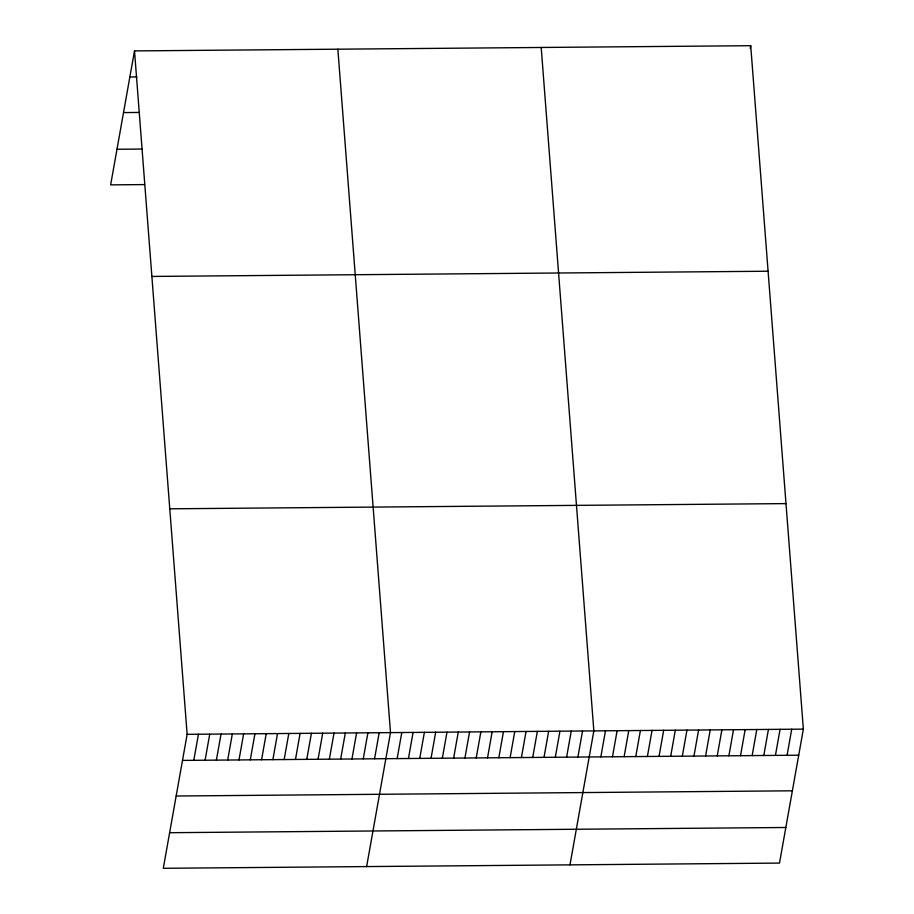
<?xml version="1.0" encoding="UTF-8"?>
<svg xmlns="http://www.w3.org/2000/svg" width="914" height="914" viewBox="0 0 914 914"><rect width="100%" height="100%" fill="white"/><g stroke="black" fill="none" stroke-linecap="round" stroke-linejoin="round"><path stroke-width="1.37" d="M134.507 50.91L187.142 734.342L163.286 868.3L779.493 863.09L803.36 729.132L750.714 45.7L134.507 50.91L110.64 184.868L144.538 184.582M193.791 760.311L198.441 734.25M205.09 760.22L209.74 734.148M216.39 760.128L221.039 734.056M227.689 760.025L232.327 733.953M238.988 759.934L243.627 733.862M250.287 759.831L254.926 733.771M261.575 759.74L266.225 733.668M272.875 759.648L277.525 733.576M284.174 759.545L288.813 733.485M295.473 759.454L300.112 733.382M306.773 759.363L311.411 733.291M318.061 759.26L322.711 733.199M329.36 759.168L334.01 733.097M340.659 759.077L345.309 733.005M351.959 758.974L356.597 732.914M363.258 758.883L367.896 732.811M374.557 758.791L379.196 732.72M366.628 866.586L390.495 732.617L337.86 49.185M397.144 758.597L401.794 732.525M408.444 758.494L413.082 732.434M419.743 758.403L424.382 732.331M431.042 758.312L435.681 732.24M442.342 758.209L446.98 732.148M453.63 758.117L458.28 732.045M464.929 758.026L469.579 731.954M476.228 757.923L480.867 731.863M487.528 757.832L492.166 731.76M498.827 757.74L503.465 731.668M510.115 757.637L514.765 731.577M521.414 757.546L526.064 731.474M532.713 757.455L537.363 731.383M544.013 757.352L548.651 731.28M555.312 757.26L559.951 731.189M566.611 757.158L571.25 731.097M577.899 757.066L582.549 730.994M569.982 864.861L593.849 730.903L541.202 47.471M600.841 756.872L605.479 730.8M612.483 756.781L617.121 730.709M624.125 756.678L628.763 730.606M750.234 48.442L750.714 45.7M635.756 756.575L640.406 730.514M647.398 756.484L652.048 730.412M659.04 756.381L663.678 730.309M670.682 756.278L675.32 730.217M682.312 756.186L686.962 730.115M693.955 756.084L698.604 730.023M705.597 755.992L710.235 729.92M717.239 755.889L721.877 729.818M728.881 755.787L733.519 729.726M740.511 755.695L745.161 729.623M752.153 755.592L756.803 729.521M763.796 755.501L768.434 729.429M775.438 755.398L780.076 729.326M787.08 755.295L791.718 729.235M129.857 76.982L136.917 76.913M123.516 112.582L139.054 112.445M116.981 149.268L142.401 149.051M151.873 276.439L768.091 271.23M169.775 508.812L785.983 503.603M187.142 734.342L803.36 729.132M182.503 760.414L798.71 755.204M176.162 796.014L792.369 790.804M169.627 832.7L785.834 827.49"/></g></svg>
